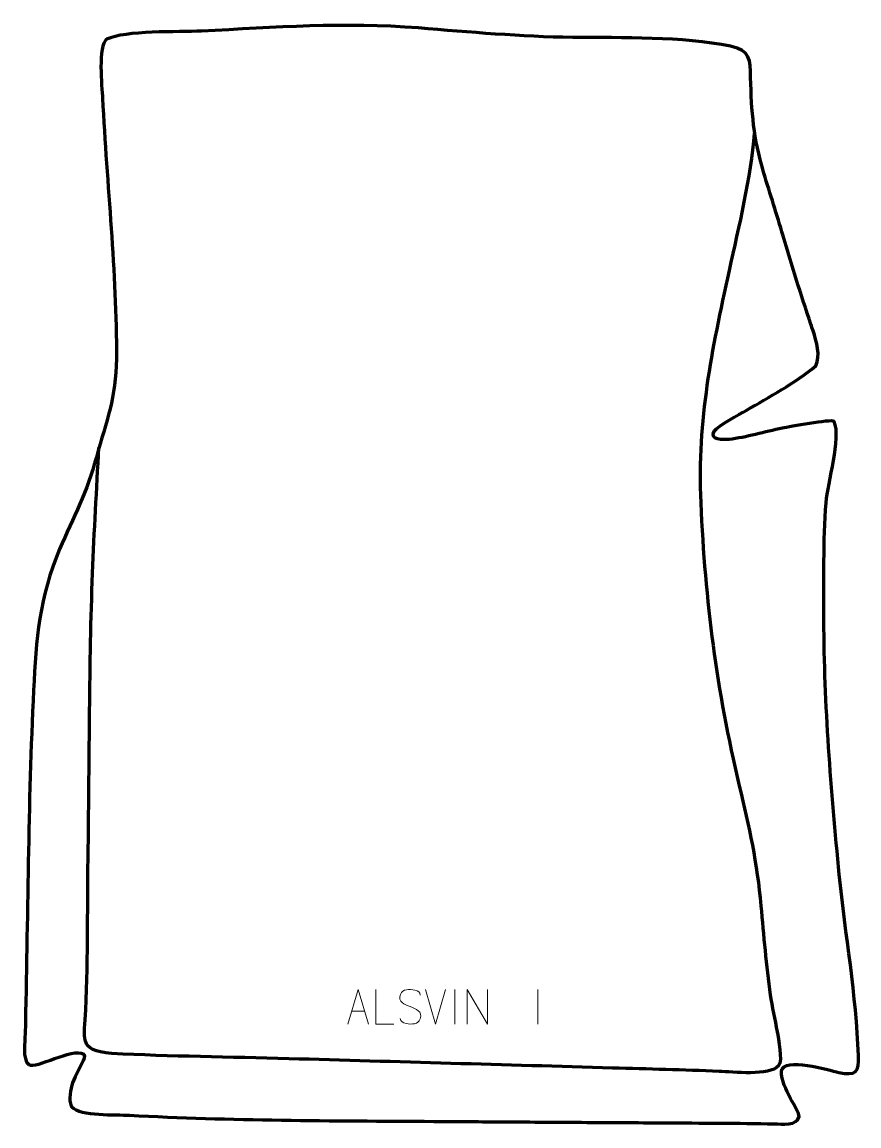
# Model space of a CAD drawing. Header units: millimetres. Extents: x -303 to 302, y -398 to 399.
import ezdxf

# ---------------------------------------------------------------- set-up
doc = ezdxf.new("R2010")
doc.units = ezdxf.units.MM
doc.header["$MEASUREMENT"] = 0
for name, color, linetype in [('layer 1', 7, 'Continuous'), ('layer 2', 7, 'Continuous'), ('layer 3', 7, 'Continuous')]:
    doc.layers.add(name, color=color, linetype=linetype)

msp = doc.modelspace()

# ---------------------------------------------------------------- linework, layer by layer
at = {"layer": 'layer 1', "color": 250, "lineweight": 9}
for points, knots in [([(-67.6284, -324.7344), (-67.6284, -324.7344), (-60.2574, -299.7809), (-60.2574, -299.7809), (-60.2574, -299.7809), (-60.2574, -299.7809), (-52.6875, -324.7344), (-52.6875, -324.7344)], [0, 0, 0, 0, 0.33333333, 0.33333333, 0.33333333, 0.33333333, 1, 1, 1, 1]), ([(-34.4988, -324.7418), (-34.4988, -324.7418), (-47.4479, -324.7418), (-47.4479, -324.7418), (-47.4479, -324.7418), (-47.4479, -324.7418), (-47.4479, -299.7882), (-47.4479, -299.7882)], [0, 0, 0, 0, 0.33333333, 0.33333333, 0.33333333, 0.33333333, 1, 1, 1, 1]), ([(-22.4802, -312.0917), (-26.7285, -310.6213), (-31.6366, -308.8255), (-29.6315, -303.3052), (-29.6315, -303.3052), (-28.128, -299.1653), (-22.9144, -299.5538), (-19.3108, -300.1549), (-19.3108, -300.1549), (-16.4502, -300.6321), (-15.5855, -301.8453), (-15.2749, -303.9294)], [0, 0, 0, 0, 0.25, 0.25, 0.25, 0.25, 0.5, 0.5, 0.5, 0.5, 1, 1, 1, 1]), ([(18.622, -324.738), (18.622, -324.738), (18.622, -299.7845), (18.622, -299.7845), (18.622, -299.7845), (18.622, -299.7845), (33.2768, -324.738), (33.2768, -324.738), (33.2768, -324.738), (33.2768, -324.738), (33.2768, -299.7845), (33.2768, -299.7845)], [0, 0, 0, 0, 0.25, 0.25, 0.25, 0.25, 0.5, 0.5, 0.5, 0.5, 1, 1, 1, 1]), ([(-22.4802, -312.0918), (-18.4616, -313.7385), (-13.4321, -315.6268), (-15.2661, -320.9871), (-15.2661, -320.9871), (-16.7259, -325.2535), (-21.6367, -324.9968), (-25.3628, -324.4421), (-25.3628, -324.4421), (-28.1128, -324.0323), (-29.3337, -322.8188), (-29.7117, -320.7066)], [0, 0, 0, 0, 0.25, 0.25, 0.25, 0.25, 0.5, 0.5, 0.5, 0.5, 1, 1, 1, 1])]:
    msp.add_open_spline(points, degree=3, knots=knots, dxfattribs=at)
for points in [[(-4.2689, -324.7417), (-4.2689, -324.7417), (-11.5907, -299.7881), (-11.5907, -299.7881)], [(3.053, -299.7881), (3.053, -299.7881), (-4.2688, -324.7417), (-4.2688, -324.7417)], [(9.7312, -299.7778), (9.7312, -299.7778), (9.7312, -324.7519), (9.7312, -324.7519)], [(69.7312, -299.7778), (69.7312, -299.7778), (69.7312, -324.7519), (69.7312, -324.7519)], [(-64.9058, -315.485), (-64.9058, -315.485), (-55.4101, -315.485), (-55.4101, -315.485)]]:
    msp.add_open_spline(points, degree=3, dxfattribs=at)
at = {"layer": 'layer 2', "color": 142, "lineweight": 158}
msp.add_open_spline([(226.0045, 319.2264), (223.6149, 286.6987), (214.9159, 251.963), (207.9451, 219.9661), (207.9451, 219.9661), (195.1532, 160.8206), (184.954, 113.198), (187.4442, 51.8912), (187.4442, 51.8912), (190.6752, -19.2434), (198.7238, -83.1597), (215.2892, -152.5009), (215.2892, -152.5009), (222.4465, -182.4607), (228.1914, -208.4057), (230.9822, -239.2695), (230.9822, -239.2695), (232.8944, -260.4148), (234.7021, -282.5682), (237.6843, -303.5373), (237.6843, -303.5373), (238.9131, -312.1761), (241.1507, -321.5592), (242.6686, -330.3116), (242.6686, -330.3116), (243.5538, -335.3942), (246.7886, -350.9902), (243.7807, -354.9512), (243.7807, -354.9512), (237.2612, -362.4037), (210.6563, -359.4095), (200.739, -358.9655), (200.739, -358.9655), (175.2399, -357.8242), (149.3435, -357.3335), (123.7953, -356.579), (123.7953, -356.579), (45.8049, -354.2758), (-32.1891, -352.0921), (-110.1801, -349.8105), (-110.1801, -349.8105), (-152.7272, -348.5831), (-195.7829, -348.1715), (-238.2423, -346.0956), (-238.2423, -346.0956), (-263.5032, -343.8561), (-257.7483, -335.0621), (-256.9435, -314.415), (-256.9435, -314.415), (-255.4858, -275.7682), (-255.8685, -236.6348), (-255.3, -197.8996), (-255.3, -197.8996), (-254.3454, -131.7165), (-254.6563, -64.9428), (-252.1581, 1.146), (-252.1581, 1.146), (-250.9847, 31.4122), (-249.1046, 61.639), (-247.6649, 91.8921)], degree=3, knots=[0, 0, 0, 0, 0.0625, 0.0625, 0.0625, 0.0625, 0.125, 0.125, 0.125, 0.125, 0.1875, 0.1875, 0.1875, 0.1875, 0.25, 0.25, 0.25, 0.25, 0.3125, 0.3125, 0.3125, 0.3125, 0.375, 0.375, 0.375, 0.375, 0.4375, 0.4375, 0.4375, 0.4375, 0.5, 0.5, 0.5, 0.5, 0.5625, 0.5625, 0.5625, 0.5625, 0.625, 0.625, 0.625, 0.625, 0.6875, 0.6875, 0.6875, 0.6875, 0.75, 0.75, 0.75, 0.75, 0.8125, 0.8125, 0.8125, 0.8125, 0.875, 0.875, 0.875, 0.875, 1, 1, 1, 1], dxfattribs=at)
at = {"layer": 'layer 3', "color": 242, "lineweight": 158}
msp.add_open_spline([(268.6416, 176.3071), (271.094, 168.913), (274.3248, 158.274), (270.6025, 150.8991), (270.6025, 150.8991), (255.966, 138.5864), (236.8363, 128.5589), (220.2872, 118.7245), (220.2872, 118.7245), (215.4381, 115.843), (200.0102, 107.7805), (197.36, 103.8885), (197.36, 103.8885), (192.8904, 97.3244), (204.2073, 97.3812), (207.8957, 97.76), (207.8957, 97.76), (220.6112, 99.1672), (233.6927, 103.4683), (246.4982, 105.8325), (246.4982, 105.8325), (251.6431, 106.7977), (281.2829, 112.59), (283.9102, 110.7528), (283.9102, 110.7528), (289.2895, 98.8059), (279.2637, 66.7938), (278.0634, 52.025), (278.0634, 52.025), (275.9538, 24.291), (276.5709, -4.9825), (276.489, -32.8953), (276.489, -32.8953), (276.6878, -93.6116), (281.7202, -156.3019), (287.5877, -216.7659), (287.5877, -216.7659), (292.0031, -259.9915), (299.9334, -304.1468), (301.3972, -347.4659), (301.3972, -347.4659), (301.8084, -359.6389), (299.9827, -362.2241), (287.1678, -359.7005), (287.1678, -359.7005), (280.3114, -358.3502), (247.4821, -348.0607), (245.7272, -358.7982), (245.7272, -358.7982), (245.9745, -372.0435), (258.8538, -387.0738), (258.5193, -391.6267), (258.5193, -391.6267), (257.3463, -398.3932), (245.8031, -396.9605), (240.7821, -396.8627), (240.7821, -396.8627), (214.2534, -396.3461), (187.7149, -396.328), (161.1814, -396.1584), (161.1814, -396.1584), (141.2128, -396.0307), (121.2442, -395.9031), (101.2756, -395.7756), (101.2756, -395.7756), (81.307, -395.648), (61.3384, -395.5204), (41.3698, -395.3928), (41.3698, -395.3928), (25.7277, -395.2928), (10.0857, -395.1929), (-5.5565, -395.0929), (-5.5565, -395.0929), (-78.9394, -394.6716), (-152.2593, -394.6048), (-225.5641, -390.6442), (-225.5641, -390.6442), (-235.0319, -390.1327), (-260.9506, -391.4357), (-267.1729, -384.6342), (-267.1729, -384.6342), (-267.1729, -384.6342), (-267.5408, -384.1191), (-267.5408, -384.1191), (-267.5408, -384.1191), (-269.6297, -379.6892), (-268.197, -371.7112), (-266.5963, -367.2201), (-266.5963, -367.2201), (-264.4544, -361.2103), (-261.2837, -356.8179), (-258.9533, -351.3576), (-258.9533, -351.3576), (-258.2878, -349.7983), (-257.6365, -348.1732), (-258.463, -346.5855), (-258.463, -346.5855), (-267.4118, -341.4957), (-292.7003, -357.5628), (-298.301, -354.0463), (-298.301, -354.0463), (-303.1113, -350.164), (-301.0107, -337.5624), (-300.8739, -331.806), (-300.8739, -331.806), (-298.9437, -249.2276), (-298.8567, -165.9497), (-294.8221, -83.5077), (-294.8221, -83.5077), (-293.0229, -46.9864), (-290.6022, -15.6494), (-275.984, 18.4695), (-275.984, 18.4695), (-266.0734, 41.2693), (-255.8388, 60.6692), (-249.3859, 85.0496), (-249.3859, 85.0496), (-242.1246, 111.489), (-235.1518, 127.7321), (-234.9057, 156.1421), (-234.9057, 156.1421), (-234.7241, 219.0086), (-241.902, 281.6697), (-244.9571, 344.4341), (-244.9571, 344.4341), (-245.4252, 352.5897), (-248.4432, 382.2235), (-241.9734, 387.0376), (-241.9734, 387.0376), (-228.5853, 393.4209), (-190.2347, 392.1381), (-173.5176, 392.9348), (-173.5176, 392.9348), (-120.1454, 395.4783), (-70.1448, 399.4368), (-16.5233, 395.1697), (-16.5233, 395.1697), (21.0789, 392.1774), (57.1131, 388.7948), (94.9544, 388.3474), (94.9544, 388.3474), (130.8776, 387.9484), (174.0577, 389.0469), (208.9984, 381.9329), (208.9984, 381.9329), (223.4778, 378.9849), (223.2426, 372.3374), (223.5384, 359.3661), (223.5384, 359.3661), (224.1068, 334.4484), (225.6757, 315.3489), (232.8029, 291.2583), (232.8029, 291.2583), (232.8029, 291.2583), (233.1316, 290.1579), (233.1316, 290.1579), (233.1316, 290.1579), (237.7209, 275.0494), (242.5327, 260.1597), (247.0226, 244.9757), (247.0226, 244.9757), (253.4382, 223.2794), (259.8648, 202.4701), (267.0695, 181.0092), (267.0695, 181.0092), (267.5955, 179.4425), (268.1193, 177.8751), (268.6416, 176.3071)], degree=3, knots=[0, 0, 0, 0, 0.02325581, 0.02325581, 0.02325581, 0.02325581, 0.04651163, 0.04651163, 0.04651163, 0.04651163, 0.06976744, 0.06976744, 0.06976744, 0.06976744, 0.09302326, 0.09302326, 0.09302326, 0.09302326, 0.11627907, 0.11627907, 0.11627907, 0.11627907, 0.13953488, 0.13953488, 0.13953488, 0.13953488, 0.1627907, 0.1627907, 0.1627907, 0.1627907, 0.18604651, 0.18604651, 0.18604651, 0.18604651, 0.20930233, 0.20930233, 0.20930233, 0.20930233, 0.23255814, 0.23255814, 0.23255814, 0.23255814, 0.25581395, 0.25581395, 0.25581395, 0.25581395, 0.27906977, 0.27906977, 0.27906977, 0.27906977, 0.30232558, 0.30232558, 0.30232558, 0.30232558, 0.3255814, 0.3255814, 0.3255814, 0.3255814, 0.34883721, 0.34883721, 0.34883721, 0.34883721, 0.37209302, 0.37209302, 0.37209302, 0.37209302, 0.39534884, 0.39534884, 0.39534884, 0.39534884, 0.41860465, 0.41860465, 0.41860465, 0.41860465, 0.44186047, 0.44186047, 0.44186047, 0.44186047, 0.46511628, 0.46511628, 0.46511628, 0.46511628, 0.48837209, 0.48837209, 0.48837209, 0.48837209, 0.51162791, 0.51162791, 0.51162791, 0.51162791, 0.53488372, 0.53488372, 0.53488372, 0.53488372, 0.55813953, 0.55813953, 0.55813953, 0.55813953, 0.58139535, 0.58139535, 0.58139535, 0.58139535, 0.60465116, 0.60465116, 0.60465116, 0.60465116, 0.62790698, 0.62790698, 0.62790698, 0.62790698, 0.65116279, 0.65116279, 0.65116279, 0.65116279, 0.6744186, 0.6744186, 0.6744186, 0.6744186, 0.69767442, 0.69767442, 0.69767442, 0.69767442, 0.72093023, 0.72093023, 0.72093023, 0.72093023, 0.74418605, 0.74418605, 0.74418605, 0.74418605, 0.76744186, 0.76744186, 0.76744186, 0.76744186, 0.79069767, 0.79069767, 0.79069767, 0.79069767, 0.81395349, 0.81395349, 0.81395349, 0.81395349, 0.8372093, 0.8372093, 0.8372093, 0.8372093, 0.86046512, 0.86046512, 0.86046512, 0.86046512, 0.88372093, 0.88372093, 0.88372093, 0.88372093, 0.90697674, 0.90697674, 0.90697674, 0.90697674, 0.93023256, 0.93023256, 0.93023256, 0.93023256, 0.95348837, 0.95348837, 0.95348837, 0.95348837, 1, 1, 1, 1], dxfattribs=at)

doc.saveas('drawing.dxf')
